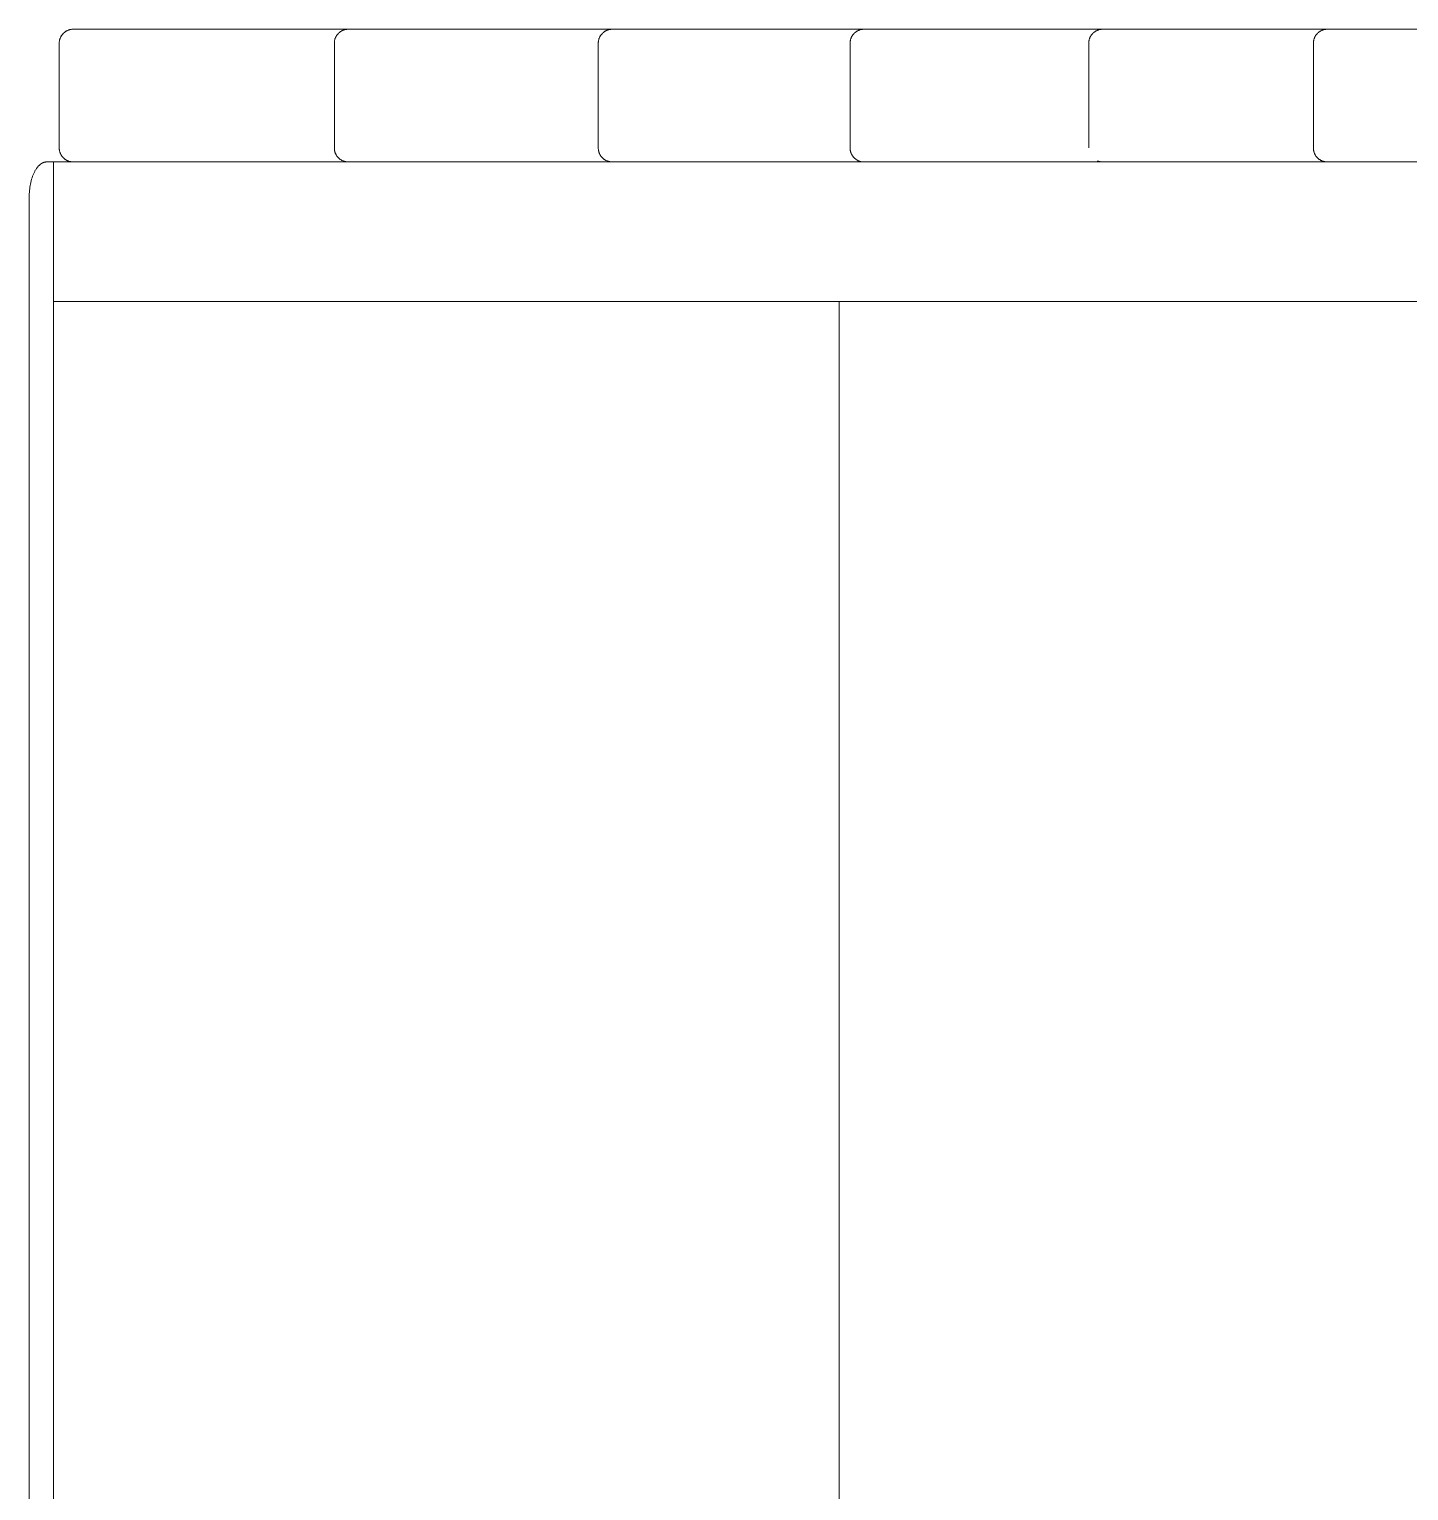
# Model space of a CAD drawing. Header units: millimetres. Extents: x -427 to 4679, y -324 to 2971.
# Drawn here: x 3137.8 to 3532.9, y 2552.2 to 2970.7 of the extents above; entities that cross this region are included whole.
import ezdxf

# ---------------------------------------------------------------- set-up
doc = ezdxf.new("R2010")
doc.units = ezdxf.units.MM
doc.layers.add('ZANO_R', color=7, linetype='Continuous', lineweight=0)

msp = doc.modelspace()

# ---------------------------------------------------------------- linework, layer by layer
at = {"layer": 'ZANO_R'}
for p, q in [((3146.45, 2967.15), (3146.47, 2967.29)), ((3146.47, 2967.29), (3146.49, 2967.42)), ((3146.49, 2967.42), (3146.51, 2967.55)), ((3146.51, 2967.55), (3146.54, 2967.69)), ((3146.54, 2967.69), (3146.58, 2967.82)), ((3146.58, 2967.82), (3146.62, 2967.95)), ((3146.62, 2967.95), (3146.66, 2968.08)), ((3146.66, 2968.08), (3146.71, 2968.21)), ((3146.71, 2968.21), (3146.76, 2968.33)), ((3146.76, 2968.33), (3146.82, 2968.46)), ((3146.82, 2968.46), (3146.88, 2968.58)), ((3146.88, 2968.58), (3146.94, 2968.7)), ((3146.94, 2968.7), (3147.01, 2968.82)), ((3147.01, 2968.82), (3147.08, 2968.93)), ((3147.08, 2968.93), (3147.16, 2969.05)), ((3147.16, 2969.05), (3147.24, 2969.16)), ((3147.24, 2969.16), (3147.33, 2969.27)), ((3147.33, 2969.27), (3147.41, 2969.37)), ((3147.41, 2969.37), (3147.5, 2969.47)), ((3147.5, 2969.47), (3147.6, 2969.57)), ((3147.6, 2969.57), (3147.7, 2969.66)), ((3147.7, 2969.66), (3147.8, 2969.76)), ((3147.8, 2969.76), (3147.9, 2969.84)), ((3147.9, 2969.84), (3148.01, 2969.93)), ((3148.01, 2969.93), (3148.12, 2970.01)), ((3148.12, 2970.01), (3148.23, 2970.09)), ((3148.23, 2970.09), (3148.35, 2970.16)), ((3148.35, 2970.16), (3148.47, 2970.23)), ((3148.47, 2970.23), (3148.59, 2970.29)), ((3148.59, 2970.29), (3148.71, 2970.35)), ((3148.71, 2970.35), (3148.83, 2970.41)), ((3148.83, 2970.41), (3148.96, 2970.46)), ((3148.96, 2970.46), (3149.09, 2970.51)), ((3149.09, 2970.51), (3149.22, 2970.55)), ((3149.22, 2970.55), (3149.35, 2970.59)), ((3149.35, 2970.59), (3149.48, 2970.63)), ((3149.48, 2970.63), (3149.61, 2970.66)), ((3149.61, 2970.66), (3149.75, 2970.68)), ((3149.75, 2970.68), (3149.88, 2970.7)), ((3149.88, 2970.7), (3150.02, 2970.72)), ((3150.02, 2970.72), (3150.16, 2970.73)), ((3150.16, 2970.73), (3150.29, 2970.74)), ((3150.29, 2970.74), (3150.43, 2970.74)), ((3213.7, 2970.74), (3150.43, 2970.74)), ((3229.1, 2970.74), (3213.7, 2970.74)), ((3225.23, 2967.15), (3225.25, 2967.29)), ((3225.25, 2967.29), (3225.27, 2967.42)), ((3225.27, 2967.42), (3225.29, 2967.55)), ((3225.29, 2967.55), (3225.32, 2967.69)), ((3225.32, 2967.69), (3225.36, 2967.82)), ((3225.36, 2967.82), (3225.4, 2967.95)), ((3225.4, 2967.95), (3225.44, 2968.08)), ((3225.44, 2968.08), (3225.49, 2968.21)), ((3225.49, 2968.21), (3225.54, 2968.33)), ((3225.54, 2968.33), (3225.6, 2968.46)), ((3225.6, 2968.46), (3225.66, 2968.58)), ((3225.66, 2968.58), (3225.72, 2968.7)), ((3225.72, 2968.7), (3225.79, 2968.82)), ((3225.79, 2968.82), (3225.87, 2968.93)), ((3225.87, 2968.93), (3225.94, 2969.05)), ((3225.94, 2969.05), (3226.02, 2969.16)), ((3226.02, 2969.16), (3226.11, 2969.27)), ((3226.11, 2969.27), (3226.2, 2969.37)), ((3226.2, 2969.37), (3226.29, 2969.47)), ((3226.29, 2969.47), (3226.38, 2969.57)), ((3226.38, 2969.57), (3226.48, 2969.66)), ((3226.48, 2969.66), (3226.58, 2969.76)), ((3226.58, 2969.76), (3226.69, 2969.84)), ((3226.69, 2969.84), (3226.79, 2969.93)), ((3226.79, 2969.93), (3226.9, 2970.01)), ((3226.9, 2970.01), (3227.02, 2970.09)), ((3227.02, 2970.09), (3227.13, 2970.16)), ((3227.13, 2970.16), (3227.25, 2970.23)), ((3227.25, 2970.23), (3227.37, 2970.29)), ((3227.37, 2970.29), (3227.49, 2970.35)), ((3227.49, 2970.35), (3227.62, 2970.41)), ((3227.62, 2970.41), (3227.74, 2970.46)), ((3227.74, 2970.46), (3227.87, 2970.51)), ((3227.87, 2970.51), (3228, 2970.55)), ((3228, 2970.55), (3228.13, 2970.59)), ((3228.13, 2970.59), (3228.26, 2970.63)), ((3228.26, 2970.63), (3228.4, 2970.66)), ((3228.4, 2970.66), (3228.53, 2970.68)), ((3228.53, 2970.68), (3228.67, 2970.7)), ((3228.67, 2970.7), (3228.8, 2970.72)), ((3228.8, 2970.72), (3228.94, 2970.73)), ((3228.94, 2970.73), (3229.07, 2970.74)), ((3229.07, 2970.74), (3229.21, 2970.74)), ((3289.96, 2970.74), (3229.21, 2970.74)), ((3304.8, 2970.74), (3289.96, 2970.74)), ((3300.82, 2967.15), (3300.84, 2967.29)), ((3300.84, 2967.29), (3300.86, 2967.42)), ((3300.86, 2967.42), (3300.89, 2967.55)), ((3300.89, 2967.55), (3300.92, 2967.69)), ((3300.92, 2967.69), (3300.95, 2967.82)), ((3300.95, 2967.82), (3300.99, 2967.95)), ((3300.99, 2967.95), (3301.03, 2968.08)), ((3301.03, 2968.08), (3301.08, 2968.21)), ((3301.08, 2968.21), (3301.13, 2968.33)), ((3301.13, 2968.33), (3301.19, 2968.46)), ((3301.19, 2968.46), (3301.25, 2968.58)), ((3301.25, 2968.58), (3301.32, 2968.7)), ((3301.32, 2968.7), (3301.38, 2968.82)), ((3301.38, 2968.82), (3301.46, 2968.93)), ((3301.46, 2968.93), (3301.53, 2969.05)), ((3301.53, 2969.05), (3301.61, 2969.16)), ((3301.61, 2969.16), (3301.7, 2969.27)), ((3301.7, 2969.27), (3301.79, 2969.37)), ((3301.79, 2969.37), (3301.88, 2969.47)), ((3301.88, 2969.47), (3301.97, 2969.57)), ((3301.97, 2969.57), (3302.07, 2969.66)), ((3302.07, 2969.66), (3302.17, 2969.76)), ((3302.17, 2969.76), (3302.28, 2969.84)), ((3302.28, 2969.84), (3302.39, 2969.93)), ((3302.39, 2969.93), (3302.5, 2970.01)), ((3302.5, 2970.01), (3302.61, 2970.09)), ((3302.61, 2970.09), (3302.72, 2970.16)), ((3302.72, 2970.16), (3302.84, 2970.23)), ((3302.84, 2970.23), (3302.96, 2970.29)), ((3302.96, 2970.29), (3303.08, 2970.35)), ((3303.08, 2970.35), (3303.21, 2970.41)), ((3303.21, 2970.41), (3303.33, 2970.46)), ((3303.33, 2970.46), (3303.46, 2970.51)), ((3303.46, 2970.51), (3303.59, 2970.55)), ((3303.59, 2970.55), (3303.72, 2970.59)), ((3303.72, 2970.59), (3303.86, 2970.63)), ((3303.86, 2970.63), (3303.99, 2970.66)), ((3303.99, 2970.66), (3304.12, 2970.68)), ((3304.12, 2970.68), (3304.26, 2970.7)), ((3304.26, 2970.7), (3304.39, 2970.72)), ((3304.39, 2970.72), (3304.53, 2970.73)), ((3304.53, 2970.73), (3304.67, 2970.74)), ((3304.67, 2970.74), (3304.8, 2970.74)), ((3362.8, 2970.74), (3304.8, 2970.74)), ((3376.91, 2970.74), (3362.8, 2970.74)), ((3372.93, 2967.15), (3372.95, 2967.29)), ((3372.95, 2967.29), (3372.97, 2967.42)), ((3372.97, 2967.42), (3373, 2967.55)), ((3373, 2967.55), (3373.03, 2967.69)), ((3373.03, 2967.69), (3373.06, 2967.82)), ((3373.06, 2967.82), (3373.1, 2967.95)), ((3373.1, 2967.95), (3373.14, 2968.08)), ((3373.14, 2968.08), (3373.19, 2968.21)), ((3373.19, 2968.21), (3373.24, 2968.33)), ((3373.24, 2968.33), (3373.3, 2968.46)), ((3373.3, 2968.46), (3373.36, 2968.58)), ((3373.36, 2968.58), (3373.43, 2968.7)), ((3373.43, 2968.7), (3373.5, 2968.82)), ((3373.5, 2968.82), (3373.57, 2968.93)), ((3373.57, 2968.93), (3373.64, 2969.05)), ((3373.64, 2969.05), (3373.73, 2969.16)), ((3373.73, 2969.16), (3373.81, 2969.27)), ((3373.81, 2969.27), (3373.9, 2969.37)), ((3373.9, 2969.37), (3373.99, 2969.47)), ((3373.99, 2969.47), (3374.08, 2969.57)), ((3374.08, 2969.57), (3374.18, 2969.66)), ((3374.18, 2969.66), (3374.28, 2969.76)), ((3374.28, 2969.76), (3374.39, 2969.84)), ((3374.39, 2969.84), (3374.5, 2969.93)), ((3374.5, 2969.93), (3374.61, 2970.01)), ((3374.61, 2970.01), (3374.72, 2970.09)), ((3374.72, 2970.09), (3374.83, 2970.16)), ((3374.83, 2970.16), (3374.95, 2970.23)), ((3374.95, 2970.23), (3375.07, 2970.29)), ((3375.07, 2970.29), (3375.19, 2970.35)), ((3375.19, 2970.35), (3375.32, 2970.41)), ((3375.32, 2970.41), (3375.45, 2970.46)), ((3375.45, 2970.46), (3375.57, 2970.51)), ((3375.57, 2970.51), (3375.7, 2970.55)), ((3375.7, 2970.55), (3375.83, 2970.59)), ((3375.83, 2970.59), (3375.97, 2970.63)), ((3375.97, 2970.63), (3376.1, 2970.66)), ((3376.1, 2970.66), (3376.23, 2970.68)), ((3376.23, 2970.68), (3376.37, 2970.7)), ((3376.37, 2970.7), (3376.5, 2970.72)), ((3376.5, 2970.72), (3376.64, 2970.73)), ((3376.64, 2970.73), (3376.78, 2970.74)), ((3376.78, 2970.74), (3376.91, 2970.74)), ((3431.93, 2970.74), (3376.91, 2970.74)), ((3445.27, 2970.74), (3431.93, 2970.74)), ((3441.29, 2967.15), (3441.3, 2967.29)), ((3441.3, 2967.29), (3441.32, 2967.42)), ((3441.32, 2967.42), (3441.35, 2967.55)), ((3441.35, 2967.55), (3441.38, 2967.69)), ((3441.38, 2967.69), (3441.41, 2967.82)), ((3441.41, 2967.82), (3441.45, 2967.95)), ((3441.45, 2967.95), (3441.5, 2968.08)), ((3441.5, 2968.08), (3441.54, 2968.21)), ((3441.54, 2968.21), (3441.6, 2968.33)), ((3441.6, 2968.33), (3441.65, 2968.46)), ((3441.65, 2968.46), (3441.71, 2968.58)), ((3441.71, 2968.58), (3441.78, 2968.7)), ((3441.78, 2968.7), (3441.85, 2968.82)), ((3441.85, 2968.82), (3441.92, 2968.93)), ((3441.92, 2968.93), (3442, 2969.05)), ((3442, 2969.05), (3442.08, 2969.16)), ((3442.08, 2969.16), (3442.16, 2969.27)), ((3442.16, 2969.27), (3442.25, 2969.37)), ((3442.25, 2969.37), (3442.34, 2969.47)), ((3442.34, 2969.47), (3442.44, 2969.57)), ((3442.44, 2969.57), (3442.54, 2969.66)), ((3442.54, 2969.66), (3442.64, 2969.76)), ((3442.64, 2969.76), (3442.74, 2969.84)), ((3442.74, 2969.84), (3442.85, 2969.93)), ((3442.85, 2969.93), (3442.96, 2970.01)), ((3442.96, 2970.01), (3443.07, 2970.09)), ((3443.07, 2970.09), (3443.19, 2970.16)), ((3443.19, 2970.16), (3443.31, 2970.23)), ((3443.31, 2970.23), (3443.43, 2970.29)), ((3443.43, 2970.29), (3443.55, 2970.35)), ((3443.55, 2970.35), (3443.67, 2970.41)), ((3443.67, 2970.41), (3443.8, 2970.46)), ((3443.8, 2970.46), (3443.93, 2970.51)), ((3443.93, 2970.51), (3444.06, 2970.55)), ((3444.06, 2970.55), (3444.19, 2970.59)), ((3444.19, 2970.59), (3444.32, 2970.63)), ((3444.32, 2970.63), (3444.45, 2970.66)), ((3444.45, 2970.66), (3444.59, 2970.68)), ((3444.59, 2970.68), (3444.72, 2970.7)), ((3444.72, 2970.7), (3444.86, 2970.72)), ((3444.86, 2970.72), (3444.99, 2970.73)), ((3444.99, 2970.73), (3445.13, 2970.74)), ((3445.13, 2970.74), (3445.27, 2970.74)), ((3497.09, 2970.74), (3445.27, 2970.74)), ((3509.6, 2970.74), (3497.09, 2970.74)), ((3505.62, 2967.15), (3505.64, 2967.29)), ((3505.64, 2967.29), (3505.66, 2967.42)), ((3505.66, 2967.42), (3505.68, 2967.55)), ((3505.68, 2967.55), (3505.71, 2967.69)), ((3505.71, 2967.69), (3505.75, 2967.82)), ((3505.75, 2967.82), (3505.79, 2967.95)), ((3505.79, 2967.95), (3505.83, 2968.08)), ((3505.83, 2968.08), (3505.88, 2968.21)), ((3505.88, 2968.21), (3505.93, 2968.33)), ((3505.93, 2968.33), (3505.99, 2968.46)), ((3505.99, 2968.46), (3506.05, 2968.58)), ((3506.05, 2968.58), (3506.11, 2968.7)), ((3506.11, 2968.7), (3506.18, 2968.82)), ((3506.18, 2968.82), (3506.25, 2968.93)), ((3506.25, 2968.93), (3506.33, 2969.05)), ((3506.33, 2969.05), (3506.41, 2969.16)), ((3506.41, 2969.16), (3506.5, 2969.27)), ((3506.5, 2969.27), (3506.58, 2969.37)), ((3506.58, 2969.37), (3506.68, 2969.47)), ((3506.68, 2969.47), (3506.77, 2969.57)), ((3506.77, 2969.57), (3506.87, 2969.66)), ((3506.87, 2969.66), (3506.97, 2969.76)), ((3506.97, 2969.76), (3507.07, 2969.84)), ((3507.07, 2969.84), (3507.18, 2969.93)), ((3507.18, 2969.93), (3507.29, 2970.01)), ((3507.29, 2970.01), (3507.4, 2970.09)), ((3507.4, 2970.09), (3507.52, 2970.16)), ((3507.52, 2970.16), (3507.64, 2970.23)), ((3507.64, 2970.23), (3507.76, 2970.29)), ((3507.76, 2970.29), (3507.88, 2970.35)), ((3507.88, 2970.35), (3508, 2970.41)), ((3508, 2970.41), (3508.13, 2970.46)), ((3508.13, 2970.46), (3508.26, 2970.51)), ((3508.26, 2970.51), (3508.39, 2970.55)), ((3508.39, 2970.55), (3508.52, 2970.59)), ((3508.52, 2970.59), (3508.65, 2970.63)), ((3508.65, 2970.63), (3508.78, 2970.66)), ((3508.78, 2970.66), (3508.92, 2970.68)), ((3508.92, 2970.68), (3509.05, 2970.7)), ((3509.05, 2970.7), (3509.19, 2970.72)), ((3509.19, 2970.72), (3509.33, 2970.73)), ((3509.33, 2970.73), (3509.46, 2970.74)), ((3509.46, 2970.74), (3509.6, 2970.74)), ((3558.04, 2970.74), (3509.6, 2970.74)), ((3146.43, 2966.88), (3146.44, 2967.01)), ((3146.43, 2966.74), (3146.43, 2966.88)), ((3146.43, 2936.74), (3146.43, 2966.74)), ((3146.44, 2967.01), (3146.45, 2967.15)), ((3225.21, 2966.88), (3225.22, 2967.01)), ((3225.21, 2966.74), (3225.21, 2966.88)), ((3225.21, 2936.74), (3225.21, 2966.74)), ((3225.22, 2967.01), (3225.23, 2967.15)), ((3300.8, 2966.88), (3300.81, 2967.01)), ((3300.8, 2966.74), (3300.8, 2966.88)), ((3300.8, 2936.74), (3300.8, 2966.74)), ((3300.81, 2967.01), (3300.82, 2967.15)), ((3372.91, 2966.74), (3372.92, 2966.88)), ((3372.91, 2936.74), (3372.91, 2966.74)), ((3372.92, 2967.01), (3372.93, 2967.15)), ((3372.92, 2966.88), (3372.92, 2967.01)), ((3441.27, 2967.01), (3441.29, 2967.15)), ((3441.27, 2966.88), (3441.27, 2967.01)), ((3441.27, 2966.74), (3441.27, 2966.88)), ((3441.27, 2936.74), (3441.27, 2966.74)), ((3505.6, 2966.88), (3505.61, 2967.01)), ((3505.6, 2966.74), (3505.6, 2966.88)), ((3505.6, 2936.74), (3505.6, 2966.74)), ((3505.61, 2967.01), (3505.62, 2967.15)), ((3146.43, 2936.6), (3146.43, 2936.74)), ((3146.44, 2936.47), (3146.43, 2936.6)), ((3146.45, 2936.33), (3146.44, 2936.47)), ((3146.47, 2936.2), (3146.45, 2936.33)), ((3146.49, 2936.06), (3146.47, 2936.2)), ((3146.51, 2935.93), (3146.49, 2936.06)), ((3146.54, 2935.79), (3146.51, 2935.93)), ((3146.58, 2935.66), (3146.54, 2935.79)), ((3146.62, 2935.53), (3146.58, 2935.66)), ((3146.66, 2935.4), (3146.62, 2935.53)), ((3146.71, 2935.27), (3146.66, 2935.4)), ((3146.76, 2935.15), (3146.71, 2935.27)), ((3146.82, 2935.02), (3146.76, 2935.15)), ((3146.88, 2934.9), (3146.82, 2935.02)), ((3146.94, 2934.78), (3146.88, 2934.9)), ((3147.01, 2934.66), (3146.94, 2934.78)), ((3147.08, 2934.55), (3147.01, 2934.66)), ((3147.16, 2934.43), (3147.08, 2934.55)), ((3147.24, 2934.32), (3147.16, 2934.43)), ((3147.33, 2934.22), (3147.24, 2934.32)), ((3147.41, 2934.11), (3147.33, 2934.22)), ((3147.5, 2934.01), (3147.41, 2934.11)), ((3147.6, 2933.91), (3147.5, 2934.01)), ((3147.7, 2933.82), (3147.6, 2933.91)), ((3147.8, 2933.73), (3147.7, 2933.82)), ((3147.9, 2933.64), (3147.8, 2933.73)), ((3225.21, 2936.6), (3225.21, 2936.74)), ((3225.22, 2936.47), (3225.21, 2936.6)), ((3225.23, 2936.33), (3225.22, 2936.47)), ((3225.25, 2936.2), (3225.23, 2936.33)), ((3225.27, 2936.06), (3225.25, 2936.2)), ((3225.29, 2935.93), (3225.27, 2936.06)), ((3225.32, 2935.79), (3225.29, 2935.93)), ((3225.36, 2935.66), (3225.32, 2935.79)), ((3225.4, 2935.53), (3225.36, 2935.66)), ((3225.44, 2935.4), (3225.4, 2935.53)), ((3225.49, 2935.27), (3225.44, 2935.4)), ((3225.54, 2935.15), (3225.49, 2935.27)), ((3225.6, 2935.02), (3225.54, 2935.15)), ((3225.66, 2934.9), (3225.6, 2935.02)), ((3225.72, 2934.78), (3225.66, 2934.9)), ((3225.79, 2934.66), (3225.72, 2934.78)), ((3225.87, 2934.55), (3225.79, 2934.66)), ((3225.94, 2934.43), (3225.87, 2934.55)), ((3226.02, 2934.32), (3225.94, 2934.43)), ((3226.11, 2934.22), (3226.02, 2934.32)), ((3226.2, 2934.11), (3226.11, 2934.22)), ((3226.29, 2934.01), (3226.2, 2934.11)), ((3226.38, 2933.91), (3226.29, 2934.01)), ((3226.48, 2933.82), (3226.38, 2933.91)), ((3226.58, 2933.73), (3226.48, 2933.82)), ((3226.69, 2933.64), (3226.58, 2933.73)), ((3300.8, 2936.6), (3300.8, 2936.74)), ((3300.81, 2936.47), (3300.8, 2936.6)), ((3300.82, 2936.33), (3300.81, 2936.47)), ((3300.84, 2936.2), (3300.82, 2936.33)), ((3300.86, 2936.06), (3300.84, 2936.2)), ((3300.89, 2935.93), (3300.86, 2936.06)), ((3300.92, 2935.79), (3300.89, 2935.93)), ((3300.95, 2935.66), (3300.92, 2935.79)), ((3300.99, 2935.53), (3300.95, 2935.66)), ((3301.03, 2935.4), (3300.99, 2935.53)), ((3301.08, 2935.27), (3301.03, 2935.4)), ((3301.13, 2935.15), (3301.08, 2935.27)), ((3301.19, 2935.02), (3301.13, 2935.15)), ((3301.25, 2934.9), (3301.19, 2935.02)), ((3301.32, 2934.78), (3301.25, 2934.9)), ((3301.38, 2934.66), (3301.32, 2934.78)), ((3301.46, 2934.55), (3301.38, 2934.66)), ((3301.53, 2934.43), (3301.46, 2934.55)), ((3301.61, 2934.32), (3301.53, 2934.43)), ((3301.7, 2934.22), (3301.61, 2934.32)), ((3301.79, 2934.11), (3301.7, 2934.22)), ((3301.88, 2934.01), (3301.79, 2934.11)), ((3301.97, 2933.91), (3301.88, 2934.01)), ((3302.07, 2933.82), (3301.97, 2933.91)), ((3302.17, 2933.73), (3302.07, 2933.82)), ((3302.28, 2933.64), (3302.17, 2933.73)), ((3372.92, 2936.6), (3372.91, 2936.74)), ((3372.92, 2936.46), (3372.92, 2936.6)), ((3372.93, 2936.33), (3372.92, 2936.46)), ((3372.95, 2936.19), (3372.93, 2936.33)), ((3372.97, 2936.05), (3372.95, 2936.19)), ((3373, 2935.92), (3372.97, 2936.05)), ((3373.03, 2935.78), (3373, 2935.92)), ((3373.06, 2935.65), (3373.03, 2935.78)), ((3373.11, 2935.52), (3373.06, 2935.65)), ((3373.15, 2935.38), (3373.11, 2935.52)), ((3373.2, 2935.26), (3373.15, 2935.38)), ((3373.25, 2935.13), (3373.2, 2935.26)), ((3373.31, 2935), (3373.25, 2935.13)), ((3373.37, 2934.88), (3373.31, 2935)), ((3373.44, 2934.76), (3373.37, 2934.88)), ((3373.51, 2934.64), (3373.44, 2934.76)), ((3373.58, 2934.52), (3373.51, 2934.64)), ((3373.66, 2934.41), (3373.58, 2934.52)), ((3373.75, 2934.3), (3373.66, 2934.41)), ((3373.83, 2934.19), (3373.75, 2934.3)), ((3373.92, 2934.08), (3373.83, 2934.19)), ((3374.02, 2933.98), (3373.92, 2934.08)), ((3374.11, 2933.88), (3374.02, 2933.98)), ((3374.21, 2933.79), (3374.11, 2933.88)), ((3374.32, 2933.7), (3374.21, 2933.79)), ((3374.42, 2933.61), (3374.32, 2933.7)), ((3505.6, 2936.6), (3505.6, 2936.74)), ((3505.61, 2936.47), (3505.6, 2936.6)), ((3505.62, 2936.33), (3505.61, 2936.47)), ((3505.64, 2936.2), (3505.62, 2936.33)), ((3505.66, 2936.06), (3505.64, 2936.2)), ((3505.68, 2935.93), (3505.66, 2936.06)), ((3505.71, 2935.79), (3505.68, 2935.93)), ((3505.75, 2935.66), (3505.71, 2935.79)), ((3505.79, 2935.53), (3505.75, 2935.66)), ((3505.83, 2935.4), (3505.79, 2935.53)), ((3505.88, 2935.27), (3505.83, 2935.4)), ((3505.93, 2935.15), (3505.88, 2935.27)), ((3505.99, 2935.02), (3505.93, 2935.15)), ((3506.05, 2934.9), (3505.99, 2935.02)), ((3506.11, 2934.78), (3506.05, 2934.9)), ((3506.18, 2934.66), (3506.11, 2934.78)), ((3506.25, 2934.55), (3506.18, 2934.66)), ((3506.33, 2934.43), (3506.25, 2934.55)), ((3506.41, 2934.32), (3506.33, 2934.43)), ((3506.5, 2934.22), (3506.41, 2934.32)), ((3506.58, 2934.11), (3506.5, 2934.22)), ((3506.68, 2934.01), (3506.58, 2934.11)), ((3506.77, 2933.91), (3506.68, 2934.01)), ((3506.87, 2933.82), (3506.77, 2933.91)), ((3506.97, 2933.73), (3506.87, 2933.82)), ((3507.07, 2933.64), (3506.97, 2933.73)), ((3139.21, 2929.63), (3139.12, 2929.44)), ((3139.3, 2929.81), (3139.21, 2929.63)), ((3139.39, 2929.99), (3139.3, 2929.81)), ((3139.48, 2930.17), (3139.39, 2929.99)), ((3139.58, 2930.34), (3139.48, 2930.17)), ((3139.68, 2930.5), (3139.58, 2930.34)), ((3139.78, 2930.66), (3139.68, 2930.5)), ((3139.88, 2930.82), (3139.78, 2930.66)), ((3139.99, 2930.97), (3139.88, 2930.82)), ((3140.1, 2931.11), (3139.99, 2930.97)), ((3140.2, 2931.25), (3140.1, 2931.11)), ((3140.31, 2931.38), (3140.2, 2931.25)), ((3140.42, 2931.5), (3140.31, 2931.38)), ((3140.53, 2931.62), (3140.42, 2931.5)), ((3140.65, 2931.74), (3140.53, 2931.62)), ((3140.76, 2931.84), (3140.65, 2931.74)), ((3140.88, 2931.94), (3140.76, 2931.84)), ((3140.99, 2932.04), (3140.88, 2931.94)), ((3141.05, 2932.08), (3140.99, 2932.04)), ((3141.11, 2932.13), (3141.05, 2932.08)), ((3141.16, 2932.17), (3141.11, 2932.13)), ((3141.22, 2932.21), (3141.16, 2932.17)), ((3141.28, 2932.25), (3141.22, 2932.21)), ((3141.34, 2932.29), (3141.28, 2932.25)), ((3141.4, 2932.32), (3141.34, 2932.29)), ((3141.46, 2932.36), (3141.4, 2932.32)), ((3141.51, 2932.39), (3141.46, 2932.36)), ((3141.57, 2932.42), (3141.51, 2932.39)), ((3141.63, 2932.45), (3141.57, 2932.42)), ((3141.69, 2932.48), (3141.63, 2932.45)), ((3141.75, 2932.5), (3141.69, 2932.48)), ((3141.81, 2932.53), (3141.75, 2932.5)), ((3141.86, 2932.55), (3141.81, 2932.53)), ((3141.92, 2932.57), (3141.86, 2932.55)), ((3141.98, 2932.59), (3141.92, 2932.57)), ((3142.04, 2932.61), (3141.98, 2932.59)), ((3142.1, 2932.63), (3142.04, 2932.61)), ((3142.15, 2932.65), (3142.1, 2932.63)), ((3142.21, 2932.66), (3142.15, 2932.65)), ((3142.27, 2932.68), (3142.21, 2932.66)), ((3142.33, 2932.69), (3142.27, 2932.68)), ((3142.38, 2932.7), (3142.33, 2932.69)), ((3142.44, 2932.71), (3142.38, 2932.7)), ((3142.5, 2932.72), (3142.44, 2932.71)), ((3142.55, 2932.73), (3142.5, 2932.72)), ((3142.61, 2932.73), (3142.55, 2932.73)), ((3142.66, 2932.74), (3142.61, 2932.73)), ((3142.72, 2932.74), (3142.66, 2932.74)), ((3142.78, 2932.74), (3142.72, 2932.74)), ((3142.83, 2932.74), (3142.78, 2932.74)), ((3144.76, 2932.74), (3142.83, 2932.74)), ((3144.76, 2932.74), (3891.76, 2932.74)), ((3144.76, 2892.74), (3144.76, 2932.74)), ((3148.01, 2933.55), (3147.9, 2933.64)), ((3148.12, 2933.47), (3148.01, 2933.55)), ((3148.23, 2933.4), (3148.12, 2933.47)), ((3148.35, 2933.32), (3148.23, 2933.4)), ((3148.47, 2933.25), (3148.35, 2933.32)), ((3148.59, 2933.19), (3148.47, 2933.25)), ((3148.71, 2933.13), (3148.59, 2933.19)), ((3148.83, 2933.07), (3148.71, 2933.13)), ((3148.96, 2933.02), (3148.83, 2933.07)), ((3149.09, 2932.97), (3148.96, 2933.02)), ((3149.22, 2932.93), (3149.09, 2932.97)), ((3149.35, 2932.89), (3149.22, 2932.93)), ((3149.48, 2932.85), (3149.35, 2932.89)), ((3149.61, 2932.82), (3149.48, 2932.85)), ((3149.75, 2932.8), (3149.61, 2932.82)), ((3149.88, 2932.78), (3149.75, 2932.8)), ((3150.02, 2932.76), (3149.88, 2932.78)), ((3150.16, 2932.75), (3150.02, 2932.76)), ((3150.29, 2932.74), (3150.16, 2932.75)), ((3150.43, 2932.74), (3150.29, 2932.74)), ((3226.79, 2933.55), (3226.69, 2933.64)), ((3226.9, 2933.47), (3226.79, 2933.55)), ((3227.02, 2933.4), (3226.9, 2933.47)), ((3227.13, 2933.32), (3227.02, 2933.4)), ((3227.25, 2933.25), (3227.13, 2933.32)), ((3227.37, 2933.19), (3227.25, 2933.25)), ((3227.49, 2933.13), (3227.37, 2933.19)), ((3227.62, 2933.07), (3227.49, 2933.13)), ((3227.74, 2933.02), (3227.62, 2933.07)), ((3227.87, 2932.97), (3227.74, 2933.02)), ((3228, 2932.93), (3227.87, 2932.97)), ((3228.13, 2932.89), (3228, 2932.93)), ((3228.26, 2932.85), (3228.13, 2932.89)), ((3228.4, 2932.82), (3228.26, 2932.85)), ((3228.53, 2932.8), (3228.4, 2932.82)), ((3228.67, 2932.78), (3228.53, 2932.8)), ((3228.8, 2932.76), (3228.67, 2932.78)), ((3228.94, 2932.75), (3228.8, 2932.76)), ((3229.07, 2932.74), (3228.94, 2932.75)), ((3229.21, 2932.74), (3229.07, 2932.74)), ((3302.39, 2933.55), (3302.28, 2933.64)), ((3302.5, 2933.47), (3302.39, 2933.55)), ((3302.61, 2933.4), (3302.5, 2933.47)), ((3302.72, 2933.32), (3302.61, 2933.4)), ((3302.84, 2933.25), (3302.72, 2933.32)), ((3302.96, 2933.19), (3302.84, 2933.25)), ((3303.08, 2933.13), (3302.96, 2933.19)), ((3303.21, 2933.07), (3303.08, 2933.13)), ((3303.33, 2933.02), (3303.21, 2933.07)), ((3303.46, 2932.97), (3303.33, 2933.02)), ((3303.59, 2932.93), (3303.46, 2932.97)), ((3303.72, 2932.89), (3303.59, 2932.93)), ((3303.86, 2932.85), (3303.72, 2932.89)), ((3303.99, 2932.82), (3303.86, 2932.85)), ((3304.12, 2932.8), (3303.99, 2932.82)), ((3304.26, 2932.78), (3304.12, 2932.8)), ((3304.39, 2932.76), (3304.26, 2932.78)), ((3304.53, 2932.75), (3304.39, 2932.76)), ((3304.67, 2932.74), (3304.53, 2932.75)), ((3304.8, 2932.74), (3304.67, 2932.74)), ((3374.53, 2933.52), (3374.42, 2933.61)), ((3374.65, 2933.44), (3374.53, 2933.52)), ((3374.76, 2933.37), (3374.65, 2933.44)), ((3374.88, 2933.3), (3374.76, 2933.37)), ((3375, 2933.23), (3374.88, 2933.3)), ((3375.12, 2933.16), (3375, 2933.23)), ((3375.25, 2933.1), (3375.12, 2933.16)), ((3375.38, 2933.05), (3375.25, 2933.1)), ((3375.5, 2933), (3375.38, 2933.05)), ((3375.63, 2932.95), (3375.5, 2933)), ((3375.77, 2932.91), (3375.63, 2932.95)), ((3375.9, 2932.87), (3375.77, 2932.91)), ((3376.03, 2932.84), (3375.9, 2932.87)), ((3376.17, 2932.81), (3376.03, 2932.84)), ((3376.31, 2932.79), (3376.17, 2932.81)), ((3376.44, 2932.77), (3376.31, 2932.79)), ((3376.58, 2932.75), (3376.44, 2932.77)), ((3376.72, 2932.75), (3376.58, 2932.75)), ((3376.86, 2932.74), (3376.72, 2932.75)), ((3443.91, 2932.98), (3443.79, 2933.02)), ((3444.03, 2932.94), (3443.91, 2932.98)), ((3444.15, 2932.9), (3444.03, 2932.94)), ((3444.28, 2932.87), (3444.15, 2932.9)), ((3444.4, 2932.84), (3444.28, 2932.87)), ((3444.52, 2932.81), (3444.4, 2932.84)), ((3444.65, 2932.79), (3444.52, 2932.81)), ((3444.78, 2932.77), (3444.65, 2932.79)), ((3444.9, 2932.76), (3444.78, 2932.77)), ((3445.03, 2932.75), (3444.9, 2932.76)), ((3445.16, 2932.74), (3445.03, 2932.75)), ((3507.18, 2933.55), (3507.07, 2933.64)), ((3507.29, 2933.47), (3507.18, 2933.55)), ((3507.4, 2933.4), (3507.29, 2933.47)), ((3507.52, 2933.32), (3507.4, 2933.4)), ((3507.64, 2933.25), (3507.52, 2933.32)), ((3507.76, 2933.19), (3507.64, 2933.25)), ((3507.88, 2933.13), (3507.76, 2933.19)), ((3508, 2933.07), (3507.88, 2933.13)), ((3508.13, 2933.02), (3508, 2933.07)), ((3508.26, 2932.97), (3508.13, 2933.02)), ((3508.39, 2932.93), (3508.26, 2932.97)), ((3508.52, 2932.89), (3508.39, 2932.93)), ((3508.65, 2932.85), (3508.52, 2932.89)), ((3508.78, 2932.82), (3508.65, 2932.85)), ((3508.92, 2932.8), (3508.78, 2932.82)), ((3509.05, 2932.78), (3508.92, 2932.8)), ((3509.19, 2932.76), (3509.05, 2932.78)), ((3509.33, 2932.75), (3509.19, 2932.76)), ((3509.46, 2932.74), (3509.33, 2932.75)), ((3509.6, 2932.74), (3509.46, 2932.74)), ((3138.02, 2925.49), (3137.96, 2925.03)), ((3138.1, 2925.96), (3138.02, 2925.49)), ((3138.18, 2926.42), (3138.1, 2925.96)), ((3138.28, 2926.88), (3138.18, 2926.42)), ((3138.39, 2927.33), (3138.28, 2926.88)), ((3138.51, 2927.78), (3138.39, 2927.33)), ((3138.65, 2928.21), (3138.51, 2927.78)), ((3138.79, 2928.64), (3138.65, 2928.21)), ((3138.87, 2928.84), (3138.79, 2928.64)), ((3138.95, 2929.04), (3138.87, 2928.84)), ((3139.03, 2929.24), (3138.95, 2929.04)), ((3139.12, 2929.44), (3139.03, 2929.24)), ((3137.84, 2923.19), (3137.83, 2922.74)), ((3137.83, 2528.74), (3137.83, 2922.74)), ((3137.85, 2923.64), (3137.84, 2923.19)), ((3137.88, 2924.1), (3137.85, 2923.64)), ((3137.91, 2924.56), (3137.88, 2924.1)), ((3137.96, 2925.03), (3137.91, 2924.56)), ((3891.76, 2892.74), (3144.76, 2892.74)), ((3144.76, 2892.74), (3144.76, 2528.74)), ((3369.76, 2541.26), (3369.76, 2892.74))]:
    msp.add_line(p, q, dxfattribs=at)

doc.saveas('drawing.dxf')
